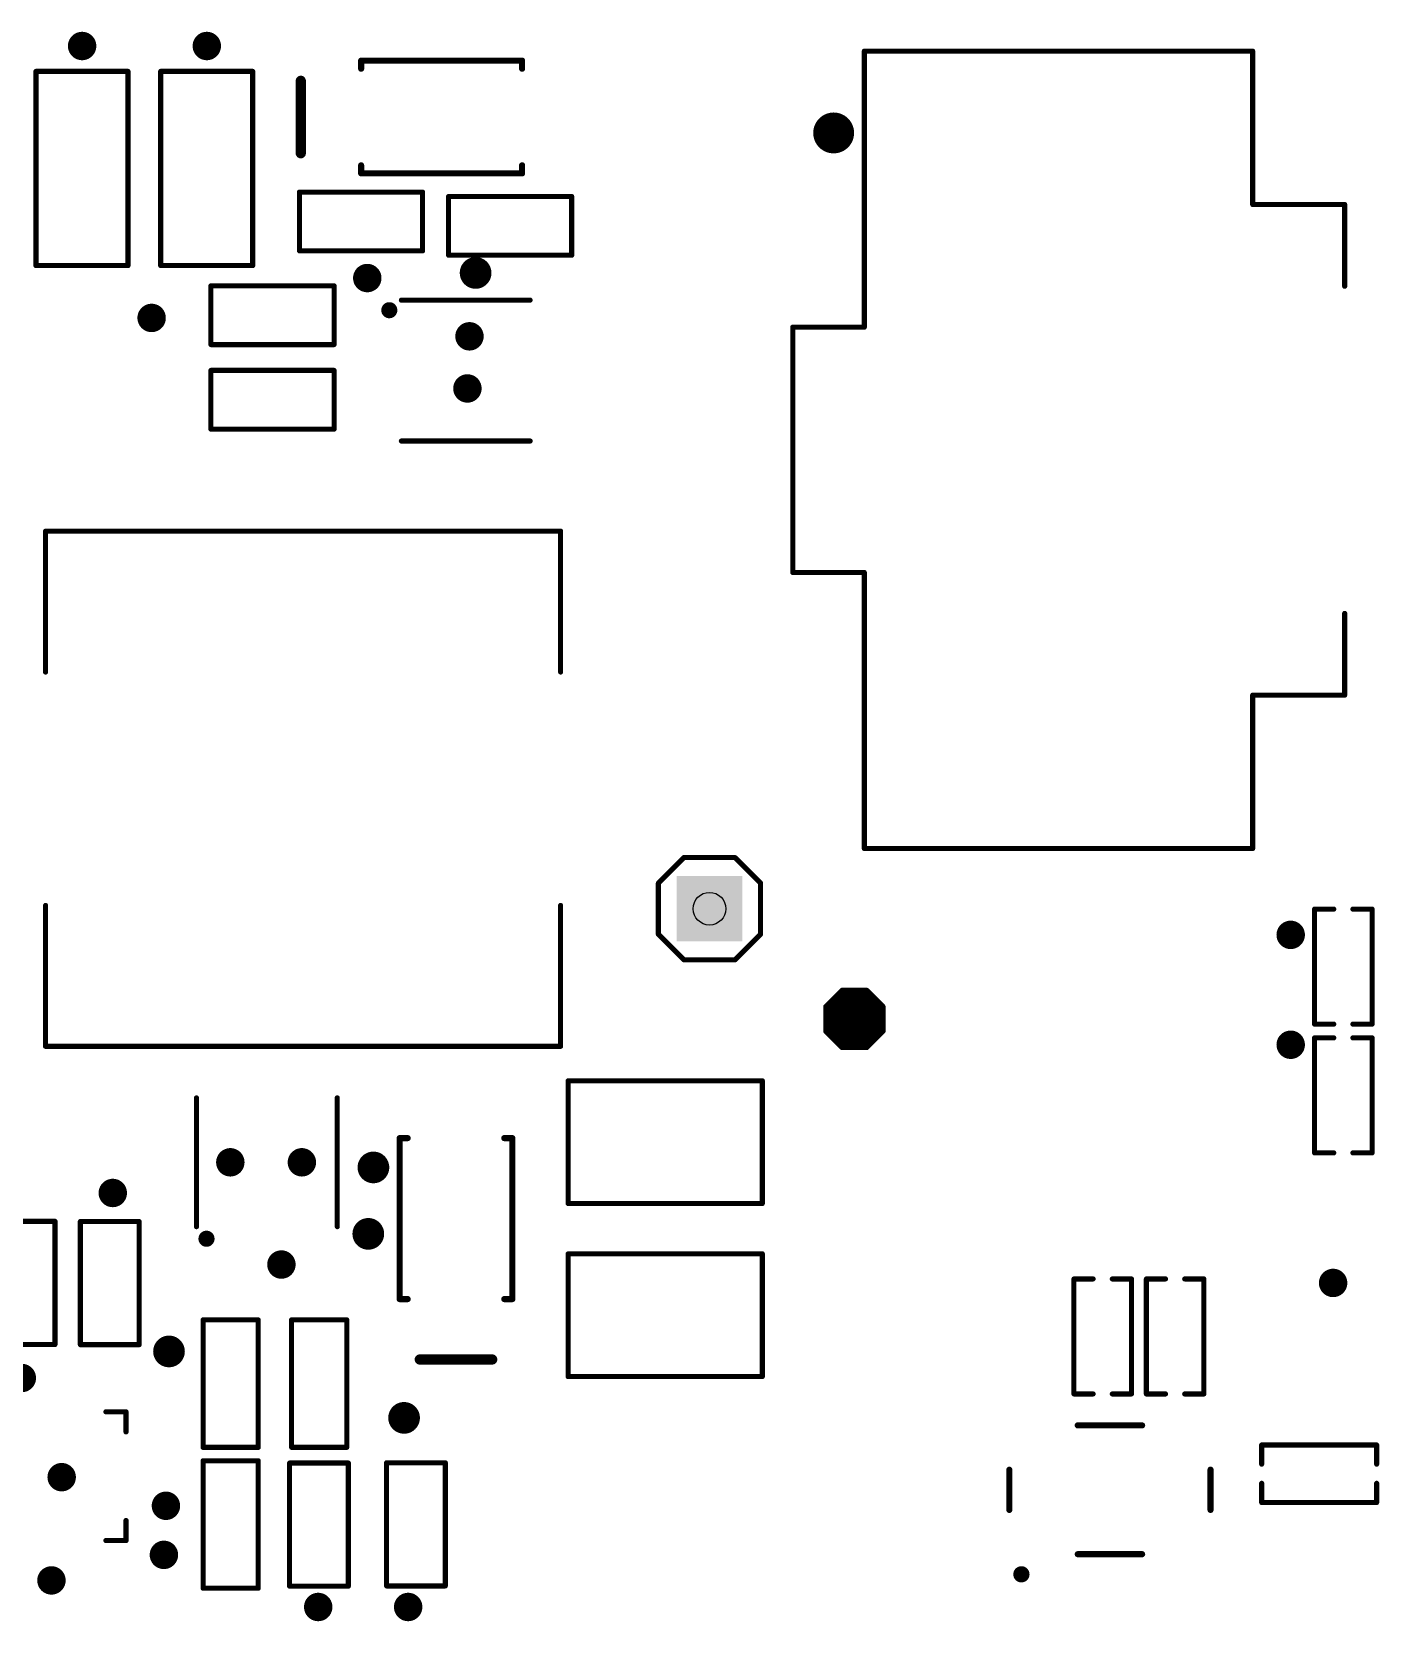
# Model space of a CAD drawing. Extents: x -132 to 146, y -142 to 112.
# Drawn here: x 61.11 to 94.59, y 30.63 to 70.13 of the extents above; entities that cross this region are included whole.
import ezdxf

# ---------------------------------------------------------------- set-up
doc = ezdxf.new("R2010")
doc.units = 0
for name, color, linetype in [('17', 82, 'CONTINUOUS'), ('18', 82, 'CONTINUOUS'), ('21', 253, 'CONTINUOUS'), ('44', 253, 'CONTINUOUS')]:
    doc.layers.add(name, color=color, linetype=linetype)

# ---------------------------------------------------------------- blocks, each defined once
blk = doc.blocks.new('OCTAGONP')
at = {"const_width": 0.5}
blk.add_lwpolyline([(-0.25, -0.1036), (-0.25, 0.1036), (-0.1036, 0.25), (0.1036, 0.25), (0.25, 0.1036), (0.25, -0.1036), (0.1036, -0.25), (-0.1036, -0.25), (-0.25, -0.1036), (-0.25, 0.1036)], dxfattribs=at)
blk = doc.blocks.new('SQUAREP')
blk.add_solid([(-0.5, -0.5), (0.5, -0.5), (-0.5, 0.5), (0.5, 0.5)])
blk = doc.blocks.new('ROUNDV')
at = {"const_width": 0.5}
blk.add_lwpolyline([(0, -0.25, 1), (0, 0.25, 1), (0, -0.25)], format="xyb", dxfattribs=at)

msp = doc.modelspace()

# ---------------------------------------------------------------- linework, layer by layer
at = {"layer": '21'}
for points, const_width in [([(81.796, 69.6778, 1), (81.796, 69.6142)], 0.0635), ([(81.8278, 69.646, 1), (81.7643, 69.646)], 0.0635), ([(91.4798, 69.646, 1), (91.4163, 69.646)], 0.0635), ([(91.448, 69.6142, 1), (91.448, 69.6778)], 0.0635), ([(61.2418, 69.144, 1), (61.1782, 69.144)], 0.0635), ([(61.21, 69.1758, 1), (61.21, 69.1123)], 0.0635), ([(63.5278, 69.144, 1), (63.4642, 69.144)], 0.0635), ([(63.496, 69.1123, 1), (63.496, 69.1758)], 0.0635), ([(64.3418, 69.144, 1), (64.2782, 69.144)], 0.0635), ([(64.31, 69.1758, 1), (64.31, 69.1123)], 0.0635), ([(66.6278, 69.144, 1), (66.5643, 69.144)], 0.0635), ([(66.596, 69.1123, 1), (66.596, 69.1758)], 0.0635), ([(69.3291, 69.409, 1), (69.2529, 69.409)], 0.0762), ([(69.291, 69.4471, 1), (69.291, 69.3709)], 0.0762), ([(69.2529, 69.209, 1), (69.3291, 69.209)], 0.0762), ([(73.3291, 69.409, 1), (73.2529, 69.409)], 0.0762), ([(73.2529, 69.209, 1), (73.3291, 69.209)], 0.0762), ([(73.291, 69.3709, 1), (73.291, 69.4471)], 0.0762), ([(67.8545, 68.909, 1), (67.7275, 68.909)], 0.127), ([(81.034, 67.36, 1), (81.034, 67.868, 1), (81.034, 67.36)], 0.508), ([(67.7275, 67.109, 1), (67.8545, 67.109)], 0.127), ([(69.3291, 66.809, 1), (69.2529, 66.809)], 0.0762), ([(73.3291, 66.809, 1), (73.2529, 66.809)], 0.0762), ([(69.291, 66.6471, 1), (69.291, 66.5709)], 0.0762), ([(69.2529, 66.609, 1), (69.3291, 66.609)], 0.0762), ([(73.2529, 66.609, 1), (73.3291, 66.609)], 0.0762), ([(73.291, 66.5709, 1), (73.291, 66.6471)], 0.0762), ([(67.7898, 66.144, 1), (67.7263, 66.144)], 0.0635), ([(67.764, 66.1758, 1), (67.764, 66.1123)], 0.0635), ([(70.8498, 66.144, 1), (70.7862, 66.144)], 0.0635), ([(70.818, 66.1123, 1), (70.818, 66.1758)], 0.0635), ([(71.4958, 66.034, 1), (71.4322, 66.034)], 0.0635), ([(71.464, 66.0658, 1), (71.464, 66.0023)], 0.0635), ([(74.5558, 66.034, 1), (74.4922, 66.034)], 0.0635), ([(74.518, 66.0023, 1), (74.518, 66.0658)], 0.0635), ([(91.448, 65.8678, 1), (91.448, 65.8042)], 0.0635), ([(91.4163, 65.836, 1), (91.4798, 65.836)], 0.0635), ([(93.7658, 65.836, 1), (93.7023, 65.836)], 0.0635), ([(93.734, 65.8042, 1), (93.734, 65.8678)], 0.0635), ([(61.21, 64.3498, 1), (61.21, 64.2862)], 0.0635), ([(63.496, 64.2862, 1), (63.496, 64.3498)], 0.0635), ([(64.31, 64.3498, 1), (64.31, 64.2862)], 0.0635), ([(66.596, 64.2862, 1), (66.596, 64.3498)], 0.0635), ([(67.7263, 64.684, 1), (67.7898, 64.684)], 0.0635), ([(67.764, 64.7157, 1), (67.764, 64.6522)], 0.0635), ([(70.7862, 64.684, 1), (70.8498, 64.684)], 0.0635), ([(70.818, 64.6522, 1), (70.818, 64.7157)], 0.0635), ([(71.464, 64.6058, 1), (71.464, 64.5422)], 0.0635), ([(71.4322, 64.574, 1), (71.4958, 64.574)], 0.0635), ([(74.4922, 64.574, 1), (74.5558, 64.574)], 0.0635), ([(74.518, 64.5422, 1), (74.518, 64.6058)], 0.0635), ([(61.1782, 64.318, 1), (61.2418, 64.318)], 0.0635), ([(63.4642, 64.318, 1), (63.5278, 64.318)], 0.0635), ([(64.2782, 64.318, 1), (64.3418, 64.318)], 0.0635), ([(66.5643, 64.318, 1), (66.6278, 64.318)], 0.0635), ([(65.5898, 63.814, 1), (65.5263, 63.814)], 0.0635), ([(65.564, 63.8458, 1), (65.564, 63.7822)], 0.0635), ([(68.6498, 63.814, 1), (68.5863, 63.814)], 0.0635), ([(68.618, 63.7822, 1), (68.618, 63.8458)], 0.0635), ([(93.7023, 63.804, 1), (93.7658, 63.804)], 0.0635), ([(69.991, 63.109, 1), (69.991, 63.309, 1), (69.991, 63.109)], 0.2), ([(70.291, 63.4908, 1), (70.291, 63.4273)], 0.0635), ([(73.491, 63.4273, 1), (73.491, 63.4908)], 0.0635), ([(80.0498, 62.788, 1), (79.9862, 62.788)], 0.0635), ([(80.018, 62.8198, 1), (80.018, 62.7563)], 0.0635), ([(81.7643, 62.788, 1), (81.8278, 62.788)], 0.0635), ([(81.796, 62.7563, 1), (81.796, 62.8198)], 0.0635), ([(65.564, 62.3858, 1), (65.564, 62.3223)], 0.0635), ([(68.618, 62.3223, 1), (68.618, 62.3858)], 0.0635), ([(65.5263, 62.354, 1), (65.5898, 62.354)], 0.0635), ([(68.5863, 62.354, 1), (68.6498, 62.354)], 0.0635), ([(65.5898, 61.714, 1), (65.5263, 61.714)], 0.0635), ([(65.564, 61.7458, 1), (65.564, 61.6823)], 0.0635), ([(68.6498, 61.714, 1), (68.5863, 61.714)], 0.0635), ([(68.618, 61.6823, 1), (68.618, 61.7458)], 0.0635), ([(65.5263, 60.254, 1), (65.5898, 60.254)], 0.0635), ([(65.564, 60.2858, 1), (65.564, 60.2223)], 0.0635), ([(68.5863, 60.254, 1), (68.6498, 60.254)], 0.0635), ([(68.618, 60.2223, 1), (68.618, 60.2858)], 0.0635), ([(70.291, 59.9908, 1), (70.291, 59.9273)], 0.0635), ([(73.491, 59.9273, 1), (73.491, 59.9908)], 0.0635), ([(61.448, 57.7508, 1), (61.448, 57.6872)], 0.0635), ([(61.4798, 57.719, 1), (61.4162, 57.719)], 0.0635), ([(74.2798, 57.719, 1), (74.2163, 57.719)], 0.0635), ([(74.248, 57.6872, 1), (74.248, 57.7508)], 0.0635), ([(80.018, 56.7238, 1), (80.018, 56.6602)], 0.0635), ([(79.9862, 56.692, 1), (80.0498, 56.692)], 0.0635), ([(81.8278, 56.692, 1), (81.7643, 56.692)], 0.0635), ([(81.796, 56.6602, 1), (81.796, 56.7238)], 0.0635), ([(93.7658, 55.676, 1), (93.7023, 55.676)], 0.0635), ([(61.4162, 54.219, 1), (61.4798, 54.219)], 0.0635), ([(74.2163, 54.219, 1), (74.2798, 54.219)], 0.0635), ([(91.448, 53.6758, 1), (91.448, 53.6123)], 0.0635), ([(91.4798, 53.644, 1), (91.4163, 53.644)], 0.0635), ([(93.7023, 53.644, 1), (93.7658, 53.644)], 0.0635), ([(93.734, 53.6123, 1), (93.734, 53.6758)], 0.0635), ([(81.796, 49.8658, 1), (81.796, 49.8023)], 0.0635), ([(81.7643, 49.834, 1), (81.8278, 49.834)], 0.0635), ([(91.4163, 49.834, 1), (91.4798, 49.834)], 0.0635), ([(91.448, 49.8023, 1), (91.448, 49.8658)], 0.0635), ([(77.313, 49.6398, 1), (77.313, 49.5763)], 0.0635), ([(77.3355, 49.5855, 1), (77.2905, 49.6305)], 0.0635), ([(78.6055, 49.6305, 1), (78.5605, 49.5855)], 0.0635), ([(78.583, 49.5763, 1), (78.583, 49.6398)], 0.0635), ([(76.7097, 48.973, 1), (76.6462, 48.973)], 0.0635), ([(76.6555, 48.9955, 1), (76.7005, 48.9505)], 0.0635), ([(79.2498, 48.973, 1), (79.1863, 48.973)], 0.0635), ([(79.1955, 48.9505, 1), (79.2405, 48.9955)], 0.0635), ([(61.4798, 48.419, 1), (61.4162, 48.419)], 0.0635), ([(74.2798, 48.419, 1), (74.2163, 48.419)], 0.0635), ([(92.9856, 48.3606, 1), (92.9856, 48.297)], 0.0635), ([(93.0174, 48.3288, 1), (92.9539, 48.3288)], 0.0635), ([(93.4619, 48.297, 1), (93.4619, 48.3606)], 0.0635), ([(93.9381, 48.3606, 1), (93.9381, 48.297)], 0.0635), ([(94.4462, 48.3288, 1), (94.3826, 48.3288)], 0.0635), ([(94.4144, 48.297, 1), (94.4144, 48.3606)], 0.0635), ([(76.7005, 47.7255, 1), (76.6555, 47.6805)], 0.0635), ([(76.6462, 47.703, 1), (76.7097, 47.703)], 0.0635), ([(79.1863, 47.703, 1), (79.2498, 47.703)], 0.0635), ([(79.2405, 47.6805, 1), (79.1955, 47.7255)], 0.0635), ([(77.313, 47.0998, 1), (77.313, 47.0363)], 0.0635), ([(77.2905, 47.0455, 1), (77.3355, 47.0905)], 0.0635), ([(78.5605, 47.0905, 1), (78.6055, 47.0455)], 0.0635), ([(78.583, 47.0363, 1), (78.583, 47.0998)], 0.0635), ([(81.25, 46.3381, 1), (81.25, 46.2619)], 0.0762), ([(81.2769, 46.2731, 1), (81.2231, 46.3269)], 0.0762), ([(81.8769, 46.3269, 1), (81.8231, 46.2731)], 0.0762), ([(81.85, 46.2619, 1), (81.85, 46.3381)], 0.0762), ([(80.8881, 45.9, 1), (80.8119, 45.9)], 0.0762), ([(80.8231, 45.9269, 1), (80.8769, 45.8731)], 0.0762), ([(82.2881, 45.9, 1), (82.2119, 45.9)], 0.0762), ([(82.2231, 45.8731, 1), (82.2769, 45.9269)], 0.0762), ([(92.9856, 45.503, 1), (92.9856, 45.4395)], 0.0635), ([(92.9539, 45.4712, 1), (93.0174, 45.4712)], 0.0635), ([(93.4619, 45.4395, 1), (93.4619, 45.503)], 0.0635), ([(93.9381, 45.503, 1), (93.9381, 45.4395)], 0.0635), ([(94.3826, 45.4712, 1), (94.4462, 45.4712)], 0.0635), ([(94.4144, 45.4395, 1), (94.4144, 45.503)], 0.0635), ([(80.8119, 45.3, 1), (80.8881, 45.3)], 0.0762), ([(80.8769, 45.3269, 1), (80.8231, 45.2731)], 0.0762), ([(82.2119, 45.3, 1), (82.2881, 45.3)], 0.0762), ([(82.2769, 45.2731, 1), (82.2231, 45.3269)], 0.0762), ([(92.9856, 45.1606, 1), (92.9856, 45.0971)], 0.0635), ([(93.0174, 45.1288, 1), (92.9539, 45.1288)], 0.0635), ([(93.4619, 45.0971, 1), (93.4619, 45.1606)], 0.0635), ([(93.9381, 45.1606, 1), (93.9381, 45.0971)], 0.0635), ([(94.4462, 45.1288, 1), (94.3826, 45.1288)], 0.0635), ([(94.4144, 45.0971, 1), (94.4144, 45.1606)], 0.0635), ([(61.448, 44.9508, 1), (61.448, 44.8873)], 0.0635), ([(61.4162, 44.919, 1), (61.4798, 44.919)], 0.0635), ([(74.2163, 44.919, 1), (74.2798, 44.919)], 0.0635), ([(74.248, 44.8873, 1), (74.248, 44.9508)], 0.0635), ([(81.25, 44.9381, 1), (81.25, 44.8619)], 0.0762), ([(81.2231, 44.8731, 1), (81.2769, 44.9269)], 0.0762), ([(81.8231, 44.9269, 1), (81.8769, 44.8731)], 0.0762), ([(81.85, 44.8619, 1), (81.85, 44.9381)], 0.0762), ([(74.4668, 44.062, 1), (74.4032, 44.062)], 0.0635), ([(74.435, 44.0938, 1), (74.435, 44.0303)], 0.0635), ([(79.2928, 44.062, 1), (79.2293, 44.062)], 0.0635), ([(79.261, 44.0303, 1), (79.261, 44.0938)], 0.0635), ([(65.2298, 43.638, 1), (65.1663, 43.638)], 0.0635), ([(68.7298, 43.638, 1), (68.6663, 43.638)], 0.0635), ([(70.2861, 42.638, 1), (70.2099, 42.638)], 0.0762), ([(70.248, 42.6761, 1), (70.248, 42.5999)], 0.0762), ([(70.448, 42.5999, 1), (70.448, 42.6761)], 0.0762), ([(72.848, 42.6761, 1), (72.848, 42.5999)], 0.0762), ([(73.0861, 42.638, 1), (73.0099, 42.638)], 0.0762), ([(73.048, 42.5999, 1), (73.048, 42.6761)], 0.0762), ([(92.9856, 42.303, 1), (92.9856, 42.2394)], 0.0635), ([(92.9539, 42.2712, 1), (93.0174, 42.2712)], 0.0635), ([(93.4619, 42.2394, 1), (93.4619, 42.303)], 0.0635), ([(93.9381, 42.303, 1), (93.9381, 42.2394)], 0.0635), ([(94.3826, 42.2712, 1), (94.4462, 42.2712)], 0.0635), ([(94.4144, 42.2394, 1), (94.4144, 42.303)], 0.0635), ([(74.435, 41.0458, 1), (74.435, 40.9823)], 0.0635), ([(79.261, 40.9823, 1), (79.261, 41.0458)], 0.0635), ([(74.4032, 41.014, 1), (74.4668, 41.014)], 0.0635), ([(79.2293, 41.014, 1), (79.2928, 41.014)], 0.0635), ([(61.7148, 40.565, 1), (61.6512, 40.565)], 0.0635), ([(61.683, 40.5393, 1), (61.683, 40.6028)], 0.0635), ([(62.3448, 40.565, 1), (62.2812, 40.565)], 0.0635), ([(62.313, 40.5968, 1), (62.313, 40.5333)], 0.0635), ([(63.8048, 40.565, 1), (63.7413, 40.565)], 0.0635), ([(63.773, 40.5333, 1), (63.773, 40.5968)], 0.0635), ([(65.1663, 40.438, 1), (65.2298, 40.438)], 0.0635), ([(65.448, 40.038, 1), (65.448, 40.238, 1), (65.448, 40.038)], 0.2), ([(68.6663, 40.438, 1), (68.7298, 40.438)], 0.0635), ([(74.4668, 39.762, 1), (74.4032, 39.762)], 0.0635), ([(74.435, 39.7938, 1), (74.435, 39.7302)], 0.0635), ([(79.2928, 39.762, 1), (79.2293, 39.762)], 0.0635), ([(79.261, 39.7302, 1), (79.261, 39.7938)], 0.0635), ([(87.0374, 39.1388, 1), (86.9738, 39.1388)], 0.0635), ([(87.0056, 39.1706, 1), (87.0056, 39.1071)], 0.0635), ([(87.4819, 39.1071, 1), (87.4819, 39.1706)], 0.0635), ([(87.9581, 39.1706, 1), (87.9581, 39.1071)], 0.0635), ([(88.4662, 39.1388, 1), (88.4027, 39.1388)], 0.0635), ([(88.4344, 39.1071, 1), (88.4344, 39.1706)], 0.0635), ([(88.8374, 39.1388, 1), (88.7738, 39.1388)], 0.0635), ([(88.8056, 39.1706, 1), (88.8056, 39.1071)], 0.0635), ([(89.2819, 39.1071, 1), (89.2819, 39.1706)], 0.0635), ([(89.7581, 39.1706, 1), (89.7581, 39.1071)], 0.0635), ([(90.2662, 39.1388, 1), (90.2027, 39.1388)], 0.0635), ([(90.2344, 39.1071, 1), (90.2344, 39.1706)], 0.0635), ([(70.248, 38.6761, 1), (70.248, 38.5999)], 0.0762), ([(70.448, 38.5999, 1), (70.448, 38.6761)], 0.0762), ([(72.848, 38.6761, 1), (72.848, 38.5999)], 0.0762), ([(73.048, 38.5999, 1), (73.048, 38.6761)], 0.0762), ([(70.2099, 38.638, 1), (70.2861, 38.638)], 0.0762), ([(73.0099, 38.638, 1), (73.0861, 38.638)], 0.0762), ([(65.3948, 38.122, 1), (65.3312, 38.122)], 0.0635), ([(65.363, 38.1538, 1), (65.363, 38.0902)], 0.0635), ([(66.7648, 38.122, 1), (66.7013, 38.122)], 0.0635), ([(66.733, 38.0902, 1), (66.733, 38.1538)], 0.0635), ([(67.5948, 38.122, 1), (67.5312, 38.122)], 0.0635), ([(67.563, 38.1538, 1), (67.563, 38.0902)], 0.0635), ([(68.9648, 38.122, 1), (68.9013, 38.122)], 0.0635), ([(68.933, 38.0902, 1), (68.933, 38.1538)], 0.0635), ([(61.6512, 37.511, 1), (61.7148, 37.511)], 0.0635), ([(61.683, 37.4793, 1), (61.683, 37.5428)], 0.0635), ([(62.2812, 37.511, 1), (62.3448, 37.511)], 0.0635), ([(62.313, 37.5368, 1), (62.313, 37.4733)], 0.0635), ([(63.7413, 37.511, 1), (63.8048, 37.511)], 0.0635), ([(63.773, 37.4733, 1), (63.773, 37.5368)], 0.0635), ([(70.748, 37.2015, 1), (70.748, 37.0745)], 0.127), ([(72.548, 37.0745, 1), (72.548, 37.2015)], 0.127), ([(74.435, 36.7458, 1), (74.435, 36.6822)], 0.0635), ([(74.4032, 36.714, 1), (74.4668, 36.714)], 0.0635), ([(79.2293, 36.714, 1), (79.2928, 36.714)], 0.0635), ([(79.261, 36.6822, 1), (79.261, 36.7458)], 0.0635), ([(87.0056, 36.313, 1), (87.0056, 36.2494)], 0.0635), ([(87.4819, 36.2494, 1), (87.4819, 36.313)], 0.0635), ([(87.9581, 36.313, 1), (87.9581, 36.2494)], 0.0635), ([(88.4344, 36.2494, 1), (88.4344, 36.313)], 0.0635), ([(88.8056, 36.313, 1), (88.8056, 36.2494)], 0.0635), ([(89.2819, 36.2494, 1), (89.2819, 36.313)], 0.0635), ([(89.7581, 36.313, 1), (89.7581, 36.2494)], 0.0635), ([(90.2344, 36.2494, 1), (90.2344, 36.313)], 0.0635), ([(86.9738, 36.2812, 1), (87.0374, 36.2812)], 0.0635), ([(88.4027, 36.2812, 1), (88.4662, 36.2812)], 0.0635), ([(88.7738, 36.2812, 1), (88.8374, 36.2812)], 0.0635), ([(90.2027, 36.2812, 1), (90.2662, 36.2812)], 0.0635), ([(62.948, 35.8698, 1), (62.948, 35.8062)], 0.0635), ([(63.4798, 35.838, 1), (63.4162, 35.838)], 0.0635), ([(63.448, 35.8062, 1), (63.448, 35.8698)], 0.0635), ([(87.1, 35.5381, 1), (87.1, 35.4619)], 0.0762), ([(88.7, 35.4619, 1), (88.7, 35.5381)], 0.0762), ([(63.4162, 35.338, 1), (63.4798, 35.338)], 0.0635), ([(65.363, 34.9858, 1), (65.363, 34.9222)], 0.0635), ([(65.3312, 34.954, 1), (65.3948, 34.954)], 0.0635), ([(66.7013, 34.954, 1), (66.7648, 34.954)], 0.0635), ([(66.733, 34.9222, 1), (66.733, 34.9858)], 0.0635), ([(67.563, 34.9858, 1), (67.563, 34.9222)], 0.0635), ([(67.5312, 34.954, 1), (67.5948, 34.954)], 0.0635), ([(68.9013, 34.954, 1), (68.9648, 34.954)], 0.0635), ([(68.933, 34.9222, 1), (68.933, 34.9858)], 0.0635), ([(91.6712, 35.0462, 1), (91.6712, 34.9826)], 0.0635), ([(91.703, 35.0144, 1), (91.6394, 35.0144)], 0.0635), ([(94.5606, 35.0144, 1), (94.4971, 35.0144)], 0.0635), ([(94.5288, 34.9826, 1), (94.5288, 35.0462)], 0.0635), ([(65.3948, 34.622, 1), (65.3312, 34.622)], 0.0635), ([(65.363, 34.6538, 1), (65.363, 34.5902)], 0.0635), ([(66.7648, 34.622, 1), (66.7013, 34.622)], 0.0635), ([(66.733, 34.5902, 1), (66.733, 34.6538)], 0.0635), ([(67.513, 34.5968, 1), (67.513, 34.5333)], 0.0635), ([(67.5448, 34.565, 1), (67.4813, 34.565)], 0.0635), ([(69.0048, 34.565, 1), (68.9412, 34.565)], 0.0635), ([(68.973, 34.5333, 1), (68.973, 34.5968)], 0.0635), ([(69.9548, 34.565, 1), (69.8912, 34.565)], 0.0635), ([(69.923, 34.6028, 1), (69.923, 34.5393)], 0.0635), ([(71.4148, 34.565, 1), (71.3513, 34.565)], 0.0635), ([(71.383, 34.5393, 1), (71.383, 34.6028)], 0.0635), ([(85.4381, 34.4, 1), (85.3619, 34.4)], 0.0762), ([(90.4381, 34.4, 1), (90.3619, 34.4)], 0.0762), ([(91.6394, 34.5381, 1), (91.703, 34.5381)], 0.0635), ([(94.4971, 34.5381, 1), (94.5606, 34.5381)], 0.0635), ([(91.703, 34.0619, 1), (91.6394, 34.0619)], 0.0635), ([(94.5606, 34.0619, 1), (94.4971, 34.0619)], 0.0635), ([(91.6712, 33.6174, 1), (91.6712, 33.5538)], 0.0635), ([(91.6394, 33.5856, 1), (91.703, 33.5856)], 0.0635), ([(94.4971, 33.5856, 1), (94.5606, 33.5856)], 0.0635), ([(94.5288, 33.5538, 1), (94.5288, 33.6174)], 0.0635), ([(63.4798, 33.138, 1), (63.4162, 33.138)], 0.0635), ([(85.3619, 33.4, 1), (85.4381, 33.4)], 0.0762), ([(90.3619, 33.4, 1), (90.4381, 33.4)], 0.0762), ([(62.948, 32.6698, 1), (62.948, 32.6062)], 0.0635), ([(63.4162, 32.638, 1), (63.4798, 32.638)], 0.0635), ([(63.448, 32.6062, 1), (63.448, 32.6698)], 0.0635), ([(85.7, 31.7, 1), (85.7, 31.9, 1), (85.7, 31.7)], 0.2032), ([(87.1, 32.3381, 1), (87.1, 32.2619)], 0.0762), ([(88.7, 32.2619, 1), (88.7, 32.3381)], 0.0762), ([(65.3312, 31.454, 1), (65.3948, 31.454)], 0.0635), ([(65.363, 31.4857, 1), (65.363, 31.4223)], 0.0635), ([(66.7013, 31.454, 1), (66.7648, 31.454)], 0.0635), ([(66.733, 31.4223, 1), (66.733, 31.4857)], 0.0635), ([(67.513, 31.5368, 1), (67.513, 31.4733)], 0.0635), ([(67.4813, 31.511, 1), (67.5448, 31.511)], 0.0635), ([(68.9412, 31.511, 1), (69.0048, 31.511)], 0.0635), ([(68.973, 31.4733, 1), (68.973, 31.5368)], 0.0635), ([(69.8912, 31.511, 1), (69.9548, 31.511)], 0.0635), ([(69.923, 31.5428, 1), (69.923, 31.4793)], 0.0635), ([(71.3513, 31.511, 1), (71.4148, 31.511)], 0.0635), ([(71.383, 31.4793, 1), (71.383, 31.5428)], 0.0635)]:
    msp.add_lwpolyline(points, format="xyb", dxfattribs=dict(at, const_width=const_width))
for points, const_width in [([(81.796, 69.646), (91.448, 69.646)], 0.127), ([(81.796, 69.646), (81.796, 62.788)], 0.127), ([(91.448, 69.646), (91.448, 65.836)], 0.127), ([(61.21, 64.318), (61.21, 69.144)], 0.127), ([(61.21, 69.144), (63.496, 69.144)], 0.127), ([(63.496, 69.144), (63.496, 64.318)], 0.127), ([(64.31, 64.318), (64.31, 69.144)], 0.127), ([(64.31, 69.144), (66.596, 69.144)], 0.127), ([(66.596, 69.144), (66.596, 64.318)], 0.127), ([(69.291, 69.209), (69.291, 69.409)], 0.1524), ([(69.291, 69.409), (73.291, 69.409)], 0.1524), ([(73.291, 69.409), (73.291, 69.209)], 0.1524), ([(67.791, 68.909), (67.791, 67.109)], 0.254), ([(69.291, 66.609), (69.291, 66.809)], 0.1524), ([(73.291, 66.809), (73.291, 66.609)], 0.1524), ([(73.291, 66.609), (69.291, 66.609)], 0.1524), ([(67.758, 66.144), (67.758, 64.684)], 0.127), ([(67.764, 66.144), (70.818, 66.144)], 0.127), ([(70.818, 66.144), (70.818, 64.684)], 0.127), ([(71.464, 66.034), (74.518, 66.034)], 0.127), ([(71.464, 64.574), (71.464, 66.034)], 0.127), ([(74.524, 64.574), (74.524, 66.034)], 0.127), ([(91.448, 65.836), (93.734, 65.836)], 0.127), ([(93.734, 65.836), (93.734, 63.804)], 0.127), ([(63.496, 64.318), (61.21, 64.318)], 0.127), ([(66.596, 64.318), (64.31, 64.318)], 0.127), ([(70.818, 64.684), (67.764, 64.684)], 0.127), ([(74.518, 64.574), (71.464, 64.574)], 0.127), ([(65.558, 63.814), (65.558, 62.354)], 0.127), ([(65.564, 63.814), (68.618, 63.814)], 0.127), ([(68.618, 63.814), (68.618, 62.354)], 0.127), ([(73.491, 63.459), (70.291, 63.459)], 0.127), ([(81.796, 62.788), (80.018, 62.788)], 0.127), ([(80.018, 62.788), (80.018, 56.692)], 0.127), ([(68.618, 62.354), (65.564, 62.354)], 0.127), ([(65.558, 61.714), (65.558, 60.254)], 0.127), ([(65.564, 61.714), (68.618, 61.714)], 0.127), ([(68.618, 61.714), (68.618, 60.254)], 0.127), ([(68.618, 60.254), (65.564, 60.254)], 0.127), ([(70.291, 59.959), (73.491, 59.959)], 0.127), ([(74.248, 57.719), (61.448, 57.719)], 0.127), ([(61.448, 57.719), (61.448, 54.219)], 0.127), ([(74.248, 54.219), (74.248, 57.719)], 0.127), ([(80.018, 56.692), (81.796, 56.692)], 0.127), ([(81.796, 56.692), (81.796, 49.834)], 0.127), ([(93.734, 53.644), (93.734, 55.676)], 0.127), ([(91.448, 49.834), (91.448, 53.644)], 0.127), ([(91.448, 53.644), (93.734, 53.644)], 0.127), ([(81.796, 49.834), (91.448, 49.834)], 0.127), ([(77.313, 49.608), (76.678, 48.973)], 0.127), ([(77.313, 49.608), (78.583, 49.608)], 0.127), ([(78.583, 49.608), (79.218, 48.973)], 0.127), ([(76.678, 48.973), (76.678, 47.703)], 0.127), ([(79.218, 48.973), (79.218, 47.703)], 0.127), ([(61.448, 48.419), (61.448, 44.919)], 0.127), ([(74.248, 44.919), (74.248, 48.419)], 0.127), ([(92.9856, 45.4712), (92.9856, 48.3288)], 0.127), ([(92.9856, 48.3288), (93.4619, 48.3288)], 0.127), ([(94.4144, 48.3288), (93.9381, 48.3288)], 0.127), ([(94.4144, 45.4712), (94.4144, 48.3288)], 0.127), ([(76.678, 47.703), (77.313, 47.068)], 0.127), ([(79.218, 47.703), (78.583, 47.068)], 0.127), ([(78.583, 47.068), (77.313, 47.068)], 0.127), ([(80.85, 45.9), (81.25, 46.3)], 0.1524), ([(81.25, 46.3), (81.85, 46.3)], 0.1524), ([(81.85, 46.3), (82.25, 45.9)], 0.1524), ([(80.85, 45.3), (80.85, 45.9)], 0.1524), ([(82.25, 45.9), (82.25, 45.3)], 0.1524), ([(93.4619, 45.4712), (92.9856, 45.4712)], 0.127), ([(93.9381, 45.4712), (94.4144, 45.4712)], 0.127), ([(81.25, 44.9), (80.85, 45.3)], 0.1524), ([(82.25, 45.3), (81.85, 44.9)], 0.1524), ([(92.9856, 42.2712), (92.9856, 45.1288)], 0.127), ([(92.9856, 45.1288), (93.4619, 45.1288)], 0.127), ([(94.4144, 45.1288), (93.9381, 45.1288)], 0.127), ([(94.4144, 42.2712), (94.4144, 45.1288)], 0.127), ([(61.448, 44.919), (74.248, 44.919)], 0.127), ([(81.85, 44.9), (81.25, 44.9)], 0.1524), ([(74.435, 44.062), (79.261, 44.062)], 0.127), ([(74.435, 41.014), (74.435, 44.062)], 0.127), ([(79.261, 44.062), (79.261, 41.014)], 0.127), ([(65.198, 43.638), (65.198, 40.438)], 0.127), ([(68.698, 40.438), (68.698, 43.638)], 0.127), ([(70.248, 38.638), (70.248, 42.638)], 0.1524), ([(70.248, 42.638), (70.448, 42.638)], 0.1524), ([(72.848, 42.638), (73.048, 42.638)], 0.1524), ([(73.048, 42.638), (73.048, 38.638)], 0.1524), ([(93.4619, 42.2712), (92.9856, 42.2712)], 0.127), ([(93.9381, 42.2712), (94.4144, 42.2712)], 0.127), ([(79.261, 41.014), (74.435, 41.014)], 0.127), ([(61.683, 40.571), (60.223, 40.571)], 0.127), ([(61.683, 40.565), (61.683, 37.511)], 0.127), ([(62.313, 40.565), (63.773, 40.565)], 0.127), ([(62.313, 37.511), (62.313, 40.565)], 0.127), ([(63.773, 40.565), (63.773, 37.511)], 0.127), ([(74.435, 39.762), (79.261, 39.762)], 0.127), ([(74.435, 36.714), (74.435, 39.762)], 0.127), ([(79.261, 39.762), (79.261, 36.714)], 0.127), ([(87.4819, 39.1388), (87.0056, 39.1388)], 0.127), ([(87.0056, 39.1388), (87.0056, 36.2812)], 0.127), ([(87.9581, 39.1388), (88.4344, 39.1388)], 0.127), ([(88.4344, 39.1388), (88.4344, 36.2812)], 0.127), ([(89.2819, 39.1388), (88.8056, 39.1388)], 0.127), ([(88.8056, 39.1388), (88.8056, 36.2812)], 0.127), ([(89.7581, 39.1388), (90.2344, 39.1388)], 0.127), ([(90.2344, 39.1388), (90.2344, 36.2812)], 0.127), ([(70.448, 38.638), (70.248, 38.638)], 0.1524), ([(73.048, 38.638), (72.848, 38.638)], 0.1524), ([(65.363, 34.954), (65.363, 38.122)], 0.127), ([(65.363, 38.122), (66.733, 38.122)], 0.127), ([(66.733, 38.122), (66.733, 34.954)], 0.127), ([(67.563, 38.122), (68.933, 38.122)], 0.127), ([(67.563, 34.954), (67.563, 38.122)], 0.127), ([(68.933, 38.122), (68.933, 34.954)], 0.127), ([(61.683, 37.511), (60.223, 37.511)], 0.127), ([(62.313, 37.505), (63.773, 37.505)], 0.127), ([(70.748, 37.138), (72.548, 37.138)], 0.254), ([(79.261, 36.714), (74.435, 36.714)], 0.127), ([(87.0056, 36.2812), (87.4819, 36.2812)], 0.127), ([(88.4344, 36.2812), (87.9581, 36.2812)], 0.127), ([(88.8056, 36.2812), (89.2819, 36.2812)], 0.127), ([(90.2344, 36.2812), (89.7581, 36.2812)], 0.127), ([(62.948, 35.838), (63.448, 35.838)], 0.127), ([(63.448, 35.838), (63.448, 35.338)], 0.127), ([(87.1, 35.5), (88.7, 35.5)], 0.1524), ([(66.733, 34.954), (65.363, 34.954)], 0.127), ([(68.933, 34.954), (67.563, 34.954)], 0.127), ([(94.5288, 35.0144), (91.6712, 35.0144)], 0.127), ([(91.6712, 35.0144), (91.6712, 34.5381)], 0.127), ([(94.5288, 34.5381), (94.5288, 35.0144)], 0.127), ([(65.363, 31.454), (65.363, 34.622)], 0.127), ([(65.363, 34.622), (66.733, 34.622)], 0.127), ([(66.733, 34.622), (66.733, 31.454)], 0.127), ([(67.513, 34.565), (68.973, 34.565)], 0.127), ([(67.513, 31.511), (67.513, 34.565)], 0.127), ([(68.973, 34.565), (68.973, 31.511)], 0.127), ([(71.383, 34.571), (69.923, 34.571)], 0.127), ([(69.923, 31.511), (69.923, 34.565)], 0.127), ([(71.383, 34.565), (71.383, 31.511)], 0.127), ([(85.4, 33.4), (85.4, 34.4)], 0.1524), ([(90.4, 34.4), (90.4, 33.4)], 0.1524), ([(91.6712, 33.5856), (91.6712, 34.0619)], 0.127), ([(94.5288, 34.0619), (94.5288, 33.5856)], 0.127), ([(94.5288, 33.5856), (91.6712, 33.5856)], 0.127), ([(63.448, 32.638), (63.448, 33.138)], 0.127), ([(62.948, 32.638), (63.448, 32.638)], 0.127), ([(88.7, 32.3), (87.1, 32.3)], 0.1524), ([(66.733, 31.454), (65.363, 31.454)], 0.127), ([(67.513, 31.505), (68.973, 31.505)], 0.127), ([(71.383, 31.511), (69.923, 31.511)], 0.127)]:
    msp.add_lwpolyline(points, dxfattribs=dict(at, const_width=const_width))
at = {"layer": '44'}
for centre, radius in [((62.357, 69.7738), 0.15), ((65.4558, 69.7738), 0.15), ((69.4436, 64.008), 0.15), ((72.136, 64.135), 0.1905), ((64.0842, 63.0174), 0.15), ((71.9836, 62.5602), 0.15), ((71.9328, 61.2648), 0.15), ((77.948, 48.338), 0.4064), ((92.3925, 47.6885), 0.15), ((81.55, 45.6), 0.4064), ((92.3925, 44.958), 0.15), ((66.04, 42.037), 0.15), ((67.818, 42.037), 0.15), ((69.596, 41.91), 0.1905), ((63.119, 41.275), 0.15), ((69.469, 40.259), 0.1905), ((67.31, 39.497), 0.15), ((93.4466, 39.0398), 0.15), ((64.516, 37.338), 0.1905), ((70.358, 35.687), 0.1905), ((61.849, 34.2138), 0.15), ((64.4398, 33.5026), 0.15), ((64.389, 32.2834), 0.15), ((61.595, 31.6484), 0.15), ((68.2244, 30.988), 0.15), ((70.4596, 30.988), 0.15)]:
    msp.add_circle(centre, radius, dxfattribs=at)

# ---------------------------------------------------------------- block references
at = {"layer": '17'}
for name, p, xscale, yscale in [('SQUAREP', (77.948, 48.338), 1.6256, 1.6256), ('SQUAREP', (77.948, 48.338), 1.6256, 1.6256), ('OCTAGONP', (81.55, 45.6), 1.3208, 1.3208), ('OCTAGONP', (81.55, 45.6), 1.3208, 1.3208)]:
    msp.add_blockref(name, p, dxfattribs=dict(at, xscale=xscale, yscale=yscale))
at = {"layer": '18'}
for p, xscale, yscale in [((62.357, 69.7738), 0.7064, 0.7064), ((65.4558, 69.7738), 0.7064, 0.7064), ((72.136, 64.135), 0.7874, 0.7874), ((69.4436, 64.008), 0.7064, 0.7064), ((64.0842, 63.0174), 0.7064, 0.7064), ((71.9836, 62.5602), 0.7064, 0.7064), ((71.9328, 61.2648), 0.7064, 0.7064), ((92.3925, 47.6885), 0.7064, 0.7064), ((92.3925, 44.958), 0.7064, 0.7064), ((66.04, 42.037), 0.7064, 0.7064), ((67.818, 42.037), 0.7064, 0.7064), ((69.596, 41.91), 0.7874, 0.7874), ((63.119, 41.275), 0.7064, 0.7064), ((69.469, 40.259), 0.7874, 0.7874), ((67.31, 39.497), 0.7064, 0.7064), ((93.4466, 39.0398), 0.7064, 0.7064), ((64.516, 37.338), 0.7874, 0.7874), ((60.8584, 36.6776), 0.7064, 0.7064), ((70.358, 35.687), 0.7874, 0.7874), ((61.849, 34.2138), 0.7064, 0.7064), ((64.4398, 33.5026), 0.7064, 0.7064), ((64.389, 32.2834), 0.7064, 0.7064), ((61.595, 31.6484), 0.7064, 0.7064), ((68.2244, 30.988), 0.7064, 0.7064), ((70.4596, 30.988), 0.7064, 0.7064)]:
    msp.add_blockref('ROUNDV', p, dxfattribs=dict(at, xscale=xscale, yscale=yscale))

doc.saveas('drawing.dxf')
